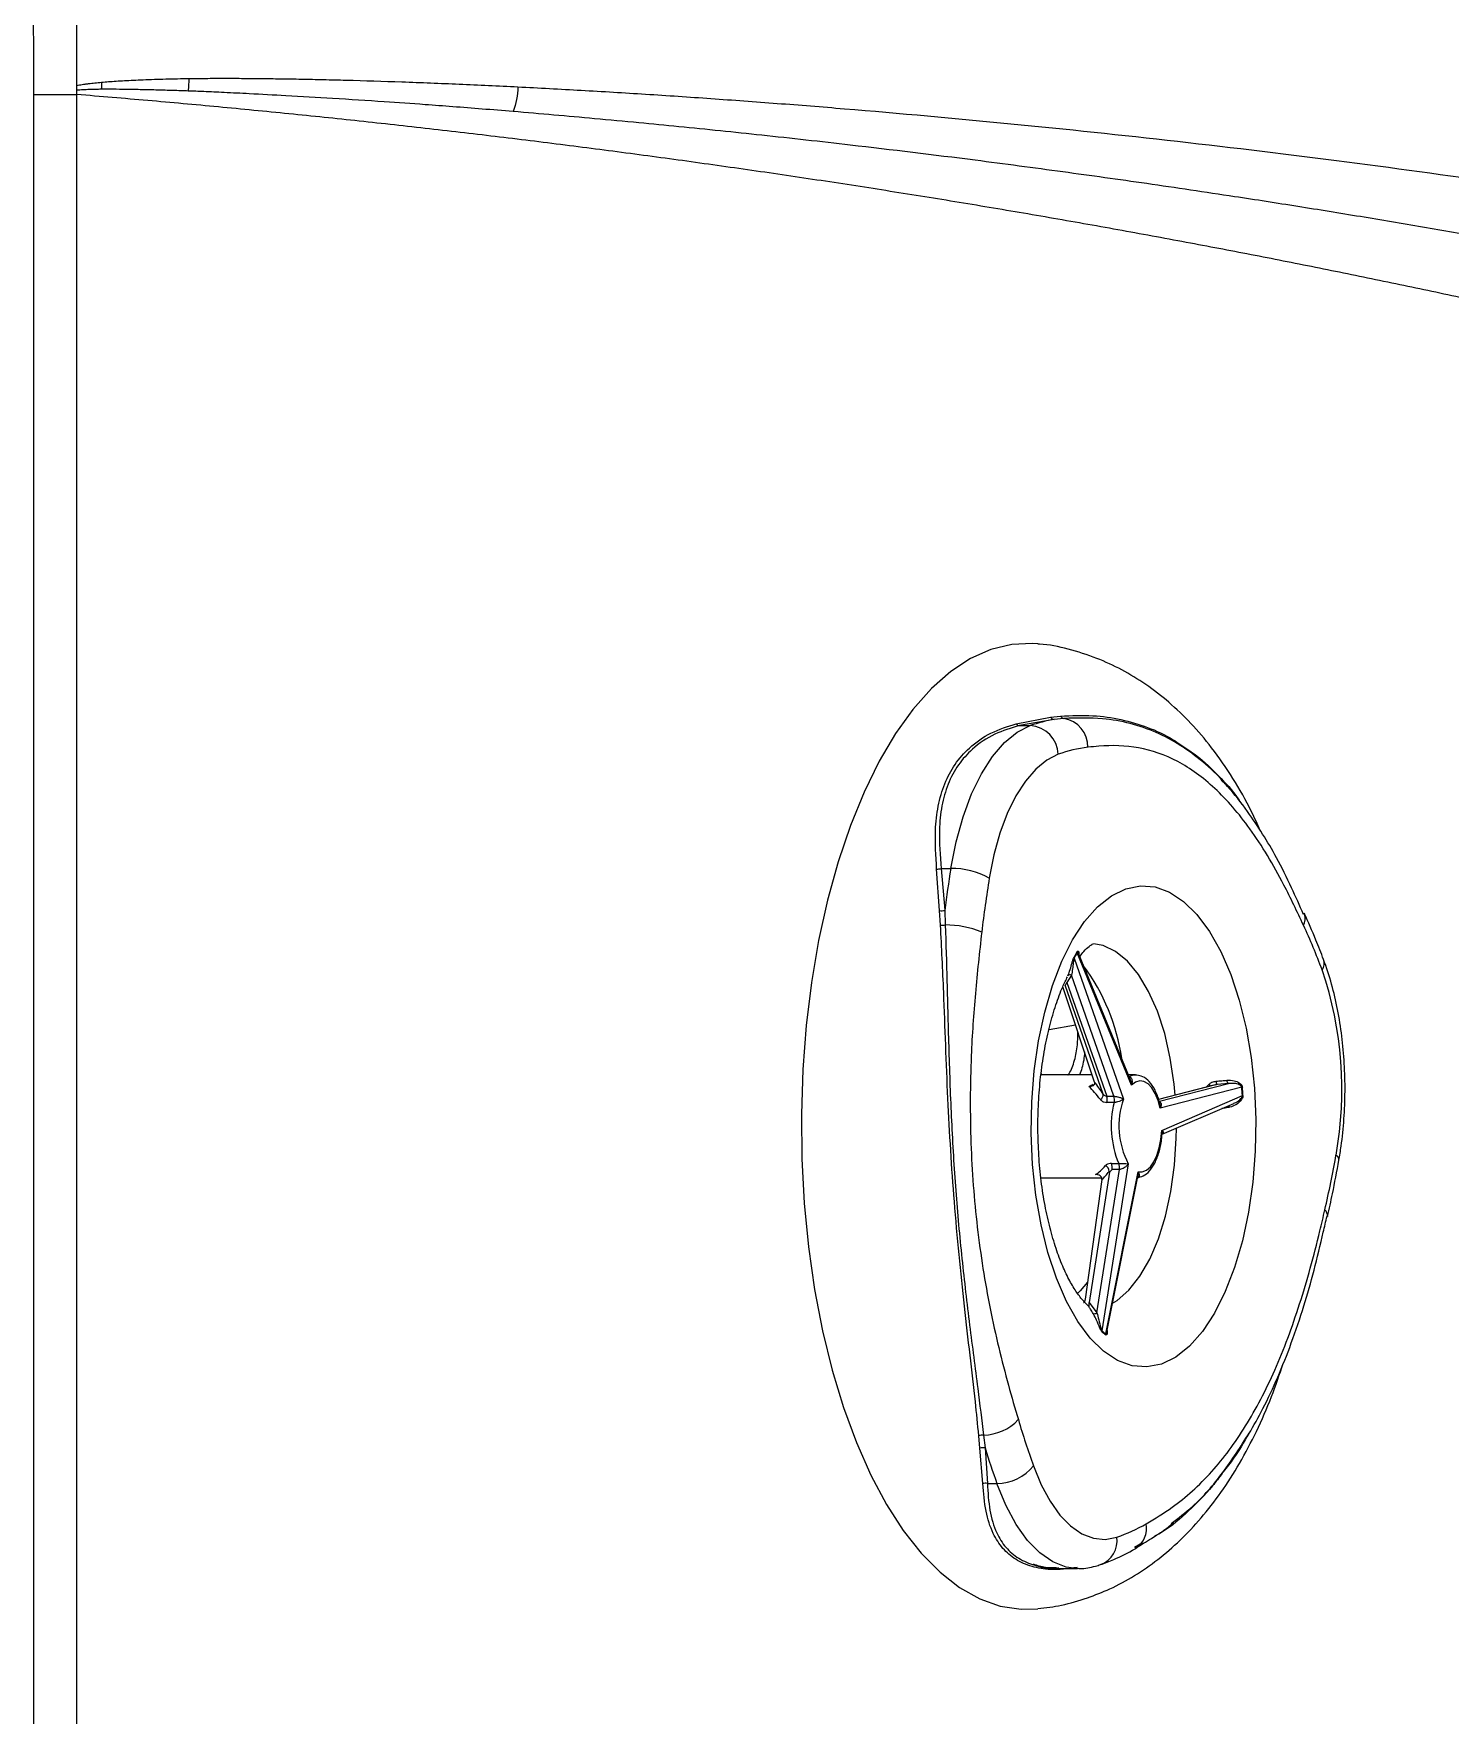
# Model space of a CAD drawing. Extents: x -54 to 18, y -18 to 89.
# Drawn here: x -47.97 to -43.09, y 34.11 to 39.9 of the extents above; entities that cross this region are included whole.
import ezdxf

# ---------------------------------------------------------------- set-up
doc = ezdxf.new("R2010")
doc.units = 0
doc.header["$MEASUREMENT"] = 0
doc.layers.add('GEOMETRY', color=2, linetype='Continuous', lineweight=25)

# ---------------------------------------------------------------- blocks, each defined once
blk = doc.blocks.new('2026 MINI-ASPIRE')
at = {"layer": 'GEOMETRY'}
for p, q in [((-29.9458, -11.0583), (-29.9458, -11.0436)), ((-30.0942, -22.1624), (-30.0942, -11.0583)), ((-29.9458, -22.1624), (-29.9458, -11.0583)), ((-26.5947, -13.2014), (-26.5602, -13.1977)), ((-26.7125, -13.2241), (-26.5947, -13.2014)), ((-26.5822, -13.2092), (-26.7017, -13.2307)), ((-26.7017, -13.2307), (-26.6642, -13.2307)), ((-26.5489, -13.2058), (-26.5822, -13.2092)), ((-26.9763, -13.8676), (-26.9866, -13.7244)), ((-26.9709, -13.7227), (-26.9589, -13.8665)), ((-26.9709, -13.7227), (-26.9378, -13.7227)), ((-26.9734, -13.9177), (-26.9763, -13.8676)), ((-26.9589, -13.8665), (-26.957, -13.9168)), ((-25.7215, -13.8763), (-25.72, -13.88)), ((-26.5137, -14.031), (-26.3438, -14.5165)), ((-26.3159, -14.4678), (-26.5031, -14.0125)), ((-26.3201, -14.448), (-26.4973, -14.017)), ((-26.4131, -14.499), (-26.5444, -14.1239)), ((-26.5224, -14.0901), (-26.5386, -14.1147)), ((-26.5386, -14.1147), (-26.4014, -14.5066)), ((-26.3766, -14.5066), (-26.5224, -14.0901)), ((-26.4428, -14.4582), (-26.5527, -14.1297)), ((-26.5999, -14.2763), (-26.509, -14.2603)), ((-26.4511, -14.4332), (-26.6282, -14.4332)), ((-26.6275, -14.4286), (-26.6243, -14.4332)), ((-26.3026, -14.4332), (-26.3262, -14.4332)), ((-26.2237, -14.5249), (-25.9825, -14.4626)), ((-26.0279, -14.4674), (-26.2228, -14.5178)), ((-26.0216, -14.4663), (-26.2227, -14.5182)), ((-26.0588, -14.4754), (-26.049, -14.4652)), ((-26.0216, -14.4663), (-26.0278, -14.4678)), ((-25.9825, -14.4626), (-26.0216, -14.4663)), ((-26.4014, -14.5066), (-26.3766, -14.5066)), ((-26.3758, -14.5279), (-26.4006, -14.5279)), ((-25.9365, -14.4754), (-26.2176, -14.5481)), ((-26.2119, -14.6242), (-25.9343, -14.5044)), ((-26.2099, -14.6375), (-25.9636, -14.5312)), ((-26.4352, -15.2519), (-26.3577, -14.7585)), ((-26.3271, -14.7389), (-26.4175, -15.3141)), ((-26.3849, -14.7378), (-26.3601, -14.7378)), ((-26.3577, -14.7585), (-26.3825, -14.7585)), ((-26.6282, -14.7875), (-26.4183, -14.7875)), ((-26.4176, -14.7936), (-26.4754, -15.2049)), ((-26.3913, -14.7676), (-26.4617, -15.216)), ((-26.4047, -15.3245), (-26.2935, -14.7664)), ((-26.4006, -15.3178), (-26.2941, -14.7833)), ((-25.6412, -14.9193), (-25.6414, -14.9204)), ((-26.4617, -15.216), (-26.4352, -15.2519)), ((-26.8375, -15.7185), (-26.8415, -15.675)), ((-26.8252, -15.6732), (-26.8201, -15.7169)), ((-26.8279, -15.84), (-26.8375, -15.7185)), ((-26.8201, -15.7169), (-26.8121, -15.8394)), ((-26.8121, -15.8394), (-26.7791, -15.8394)), ((-26.2778, -16.0442), (-26.3056, -16.0598)), ((-26.5663, -16.1319), (-26.5017, -16.1319)), ((-26.5017, -16.1319), (-26.505, -16.1319))]:
    blk.add_line(p, q, dxfattribs=at)
at = {"layer": 'GEOMETRY', "flags": 128}
for points in [[(-26.6387, -12.9494), (-26.6567, -12.9479), (-26.7283, -12.9511), (-26.7996, -12.9685), (-26.8697, -12.9998), (-26.9383, -13.0449), (-27.0045, -13.1034), (-27.068, -13.1747), (-27.1282, -13.2582), (-27.1845, -13.3533), (-27.2364, -13.4592), (-27.2836, -13.5748), (-27.3256, -13.6993), (-27.3621, -13.8315), (-27.3927, -13.9704), (-27.4172, -14.1148), (-27.4354, -14.2633), (-27.4471, -14.4149), (-27.4522, -14.5681), (-27.4507, -14.7216), (-27.4426, -14.8743), (-27.428, -15.0246), (-27.4069, -15.1714), (-27.3796, -15.3135), (-27.3464, -15.4495), (-27.3074, -15.5784), (-27.263, -15.699), (-27.2136, -15.8104), (-27.1596, -15.9115), (-27.1016, -16.0015), (-27.0398, -16.0796), (-26.975, -16.1452), (-26.9077, -16.1977), (-26.8383, -16.2366), (-26.7676, -16.2617), (-26.6961, -16.2727), (-26.6384, -16.2713)], [(-26.9378, -13.7227), (-26.9194, -13.6305), (-26.8954, -13.5443), (-26.8663, -13.4658), (-26.8325, -13.3963), (-26.7947, -13.3371), (-26.7536, -13.2892), (-26.7098, -13.2535), (-26.6642, -13.2307)], [(-26.5682, -13.3294), (-26.6077, -13.3492), (-26.6457, -13.3801), (-26.6813, -13.4216), (-26.7141, -13.4729), (-26.7434, -13.5331), (-26.7686, -13.6012), (-26.7894, -13.6758), (-26.8054, -13.7558)], [(-26.3358, -13.7923), (-26.2855, -13.7821), (-26.2349, -13.7861), (-26.1851, -13.8042), (-26.1367, -13.8361), (-26.0907, -13.8813), (-26.0479, -13.9389), (-26.0089, -14.008), (-25.9745, -14.0874), (-25.9452, -14.1758), (-25.9216, -14.2716), (-25.904, -14.3732), (-25.8927, -14.4788), (-25.888, -14.5867), (-25.8898, -14.695), (-25.8983, -14.8019), (-25.9132, -14.9055), (-25.9342, -15.004), (-25.9611, -15.0958), (-25.9934, -15.1792), (-26.0304, -15.253), (-26.0717, -15.3158), (-26.1164, -15.3664), (-26.1638, -15.4042), (-26.2131, -15.4283), (-26.2634, -15.4385), (-26.314, -15.4345), (-26.3638, -15.4164), (-26.4122, -15.3845), (-26.4581, -15.3394), (-26.501, -15.2817), (-26.5399, -15.2126), (-26.5744, -15.1332), (-26.6036, -15.0449), (-26.6273, -14.9491), (-26.6449, -14.8475), (-26.6562, -14.7418), (-26.6609, -14.6339), (-26.6591, -14.5256), (-26.6506, -14.4188), (-26.6357, -14.3152), (-26.6147, -14.2167), (-26.5878, -14.1249), (-26.5555, -14.0414), (-26.5185, -13.9676), (-26.4772, -13.9049), (-26.4325, -13.8542), (-26.3851, -13.8165), (-26.3358, -13.7923)], [(-26.1654, -14.5029), (-26.1691, -14.4645), (-26.1824, -14.375), (-26.2018, -14.2907), (-26.2269, -14.2136), (-26.257, -14.1454), (-26.2916, -14.0875), (-26.3297, -14.0414), (-26.3707, -14.0079), (-26.4135, -13.9879), (-26.447, -13.982)], [(-26.3238, -14.439), (-26.3124, -14.4344), (-26.3026, -14.4332)], [(-26.2176, -14.5481), (-26.2247, -14.5207), (-26.2342, -14.4968), (-26.2457, -14.4775), (-26.2588, -14.4635), (-26.273, -14.4553), (-26.2876, -14.4533), (-26.302, -14.4575), (-26.3159, -14.4678)], [(-26.3026, -14.4332), (-26.2991, -14.4333), (-26.2989, -14.4333)], [(-26.3809, -15.2188), (-26.3652, -15.2091), (-26.3246, -15.1739), (-26.2868, -15.1262), (-26.2528, -15.0669), (-26.2233, -14.9974), (-26.199, -14.9193), (-26.1803, -14.8342), (-26.1678, -14.7442), (-26.1617, -14.6512), (-26.1611, -14.6164)], [(-26.2935, -14.7664), (-26.2788, -14.7669), (-26.2645, -14.7612), (-26.2509, -14.7495), (-26.2387, -14.7322), (-26.2283, -14.7101), (-26.2202, -14.684), (-26.2146, -14.655), (-26.2119, -14.6242)], [(-26.4672, -15.1464), (-26.4928, -15.1769), (-26.503, -15.1872)], [(-26.6536, -15.7784), (-26.6268, -15.8436), (-26.5961, -15.9005), (-26.5622, -15.9482), (-26.5256, -15.9857), (-26.487, -16.0124), (-26.447, -16.0279), (-26.4065, -16.0318), (-26.3661, -16.024)], [(-26.505, -16.1319), (-26.5407, -16.1273), (-26.5867, -16.1094), (-26.6313, -16.0786), (-26.6735, -16.0353), (-26.7127, -15.9803), (-26.7481, -15.9146), (-26.7791, -15.8394)], [(-26.3017, -16.0635), (-26.3036, -16.0646), (-26.3037, -16.0647)]]:
    blk.add_lwpolyline(points, dxfattribs=at)
at = {"layer": 'GEOMETRY'}
for centre, radius, start, end in [((-26.5462, -13.1902), 0.0158, 208.29415, 260.40367), ((-26.6999, -13.2155), 0.0153, 214.35169, 263.18548), ((-26.4938, -13.7132), 0.5117, 99.94982, 109.45428), ((-26.6711, -13.3334), 0.1029, 2.24801, 86.17364), ((-26.5811, -13.1935), 0.0157, 210.04469, 265.92597), ((-26.5647, -13.3036), 0.099, 358.99219, 80.83387), ((-26.4074, -13.7833), 0.4815, 96.94886, 109.50484), ((-26.9838, -13.6777), 0.0468, 266.54123, 285.95618), ((-22.6711, -14.4201), 4.3234, 170.71683, 172.6435), ((-26.9318, -13.9805), 0.2579, 60.62661, 91.33198), ((-22.6957, -14.4271), 4.1641, 170.72277, 173.29833), ((-26.9711, -13.8098), 0.0581, 264.8145, 282.11632), ((-25.7672, -13.8945), 0.0494, 331.37635, 17.09628), ((-26.9688, -13.8522), 0.0657, 265.98758, 280.31672), ((-26.9563, -14.2494), 0.3326, 67.93354, 90.11479), ((-27.8491, -14.8945), 2.3388, 20.60761, 24.67469), ((-25.9634, -14.3321), 0.629, 149.18664, 151.13836), ((-26.5075, -14.0285), 0.00669, 180.03792, 202.26831), ((-25.9653, -14.3333), 0.6262, 149.18664, 151.13836), ((-26.4965, -14.0101), 0.00703, 178.96735, 200.69593), ((-27.0608, -14.4826), 0.7193, 8.44799, 36.26657), ((-25.6927, -14.0486), 0.0399, 325.18339, 18.31541), ((-26.5279, -14.0976), 0.00926, 53.41603, 141.05571), ((-26.8618, -14.4824), 1.2702, 349.69971, 18.88071), ((-26.2175, -14.631), 0.2364, 42.46541, 44.52683), ((-26.007, -14.4562), 0.0177, 174.90991, 214.69666), ((-25.9756, -14.4529), 0.012, 172.60518, 234.49451), ((-26.4328, -14.5008), 0.0197, 299.8228, 5.29372), ((-26.4391, -14.5186), 0.0395, 346.49378, 17.77915), ((-26.0509, -14.609), 0.3349, 165.97614, 202.60428), ((-26.4143, -14.5186), 0.0395, 346.49378, 17.77915), ((-26.0773, -14.6083), 0.2819, 160.98333, 207.59709), ((-25.9312, -14.4899), 0.0154, 102.31604, 110.16696), ((-27.509, -14.608), 1.5782, 3.76327, 4.81715), ((-27.5139, -14.6079), 1.5851, 3.76327, 4.81715), ((-25.9291, -14.5226), 0.019, 99.67673, 105.9819), ((-25.9641, -14.5424), 0.0165, 165.66865, 188.5474), ((-26.4148, -14.7652), 0.0216, 359.80586, 65.74094), ((-26.4192, -14.7522), 0.0372, 350.18649, 22.78815), ((-26.3944, -14.7522), 0.0372, 350.18649, 22.78815), ((-29.1903, -14.0806), 3.633, 347.00021, 350.03219), ((-25.6215, -14.7265), 0.0194, 359.04936, 61.12096), ((-25.6673, -14.9178), 0.0262, 356.86004, 49.66713), ((-26.4433, -15.2432), 0.0119, 247.32051, 312.84926), ((-26.4083, -15.3158), 0.00932, 169.03386, 188.04253), ((-26.2268, -15.0967), 0.2916, 229.12578, 232.38435), ((-26.2275, -15.0945), 0.2903, 229.12578, 232.38435), ((-26.3952, -15.3261), 0.00959, 170.21343, 188.9564), ((-26.8295, -15.5026), 0.1706, 271.42876, 316.62706), ((-23.8795, -14.784), 2.9469, 196.47619, 199.71954), ((-26.8296, -15.7083), 0.0353, 82.91892, 109.73536), ((-26.8259, -15.7497), 0.0334, 79.97508, 110.33817), ((-23.9254, -14.8156), 3.0318, 197.29466, 199.73567), ((-26.7777, -15.6828), 0.1566, 269.48866, 322.37678), ((-26.8188, -15.8686), 0.03, 77.03838, 107.51842), ((-26.454, -16.0358), 0.0887, 290.79037, 7.63972), ((-26.5472, -15.4928), 0.5612, 288.82946, 300.16568), ((-26.3497, -15.9924), 0.0858, 304.06293, 9.66358)]:
    blk.add_arc(centre, radius, start, end, dxfattribs=at)
for centre, major_axis, ratio, start_param, end_param in [((-26.4169, -14.6103), (0.2331, 0.1241), 0.542273, 1.419111, 1.47753), ((-26.3991, -14.6018), (-0.109, 0.1961), 0.186001, 5.15826, 5.425489), ((-26.4169, -14.6103), (-0.1119, 0.1752), 0.23291, 5.113651, 5.452613), ((-26.4169, -14.6103), (0.0681, 0.1749), 0.415337, 3.666184, 4.005146), ((-26.3981, -14.6148), (0.0633, 0.196), 0.340477, 3.687101, 3.954331)]:
    blk.add_ellipse(centre, major_axis=major_axis, ratio=ratio, start_param=start_param, end_param=end_param, dxfattribs=at)
for points, knots in [([(-30.0942, -11.0583), (-30.0942, -11.0211), (-30.0942, -10.9466), (-30.0945, -10.8544), (-30.0946, -10.78), (-30.0945, -10.7055), (-30.0943, -10.6488), (-30.0942, -10.6116)], [0, 0, 0, 0, 0.25, 0.500002, 0.61924, 0.750001, 1, 1, 1, 1]), ([(-29.9458, -11.0267), (-29.9458, -10.9576), (-29.9457, -10.8885), (-29.9453, -10.7849), (-29.9452, -10.7504), (-29.9449, -10.6813), (-29.9447, -10.6468), (-29.9446, -10.6122)], [0, 0, 0, 0, 0.5, 0.5, 0.75, 0.75, 1, 1, 1, 1]), ([(-29.8613, -11.0403), (-29.8679, -11.0404), (-29.8815, -11.0406), (-29.9026, -11.0412), (-29.924, -11.0422), (-29.9385, -11.0432), (-29.9454, -11.0436)], [0, 0, 0, 0, 0.2356977, 0.4841766, 0.7524074, 1, 1, 1, 1]), ([(-29.9449, -11.0269), (-29.9423, -11.0264), (-29.9366, -11.0253), (-29.9275, -11.0239), (-29.917, -11.0223), (-29.9023, -11.0204), (-29.8835, -11.0182), (-29.8685, -11.0167), (-29.8607, -11.0159)], [0, 0, 0, 0, 0.093547, 0.202627, 0.32725, 0.467426, 0.724121, 1, 1, 1, 1]), ([(-29.5624, -11.0462), (-29.5799, -11.0456), (-29.615, -11.0444), (-29.6679, -11.0429), (-29.7215, -11.0416), (-29.7731, -11.0407), (-29.8199, -11.0402), (-29.8484, -11.0403), (-29.8613, -11.0403)], [0, 0, 0, 0, 0.175559, 0.352241, 0.530052, 0.713956, 0.870606, 1, 1, 1, 1]), ([(-29.8607, -11.0159), (-29.8528, -11.0153), (-29.8361, -11.0138), (-29.8099, -11.012), (-29.7813, -11.0103), (-29.7504, -11.0087), (-29.7029, -11.0067), (-29.6389, -11.0045), (-29.5859, -11.0036), (-29.559, -11.0031)], [0, 0, 0, 0, 0.079076, 0.166018, 0.260834, 0.363529, 0.474111, 0.732629, 1, 1, 1, 1]), ([(-28.444, -11.1169), (-28.4797, -11.114), (-28.5491, -11.1083), (-28.6501, -11.1004), (-28.7624, -11.0921), (-28.9002, -11.0825), (-29.06, -11.0722), (-29.2148, -11.0631), (-29.3394, -11.0564), (-29.4336, -11.0517), (-29.5036, -11.0485), (-29.5447, -11.0469), (-29.5624, -11.0462)], [0, 0, 0, 0, 0.0955704, 0.1858124, 0.2707286, 0.3963267, 0.5550617, 0.6992628, 0.8118611, 0.8896183, 0.9523311, 1, 1, 1, 1]), ([(-29.559, -11.0031), (-29.5401, -11.0029), (-29.5012, -11.0025), (-29.4413, -11.0023), (-29.3785, -11.0025), (-29.3125, -11.003), (-29.2436, -11.0039), (-29.1716, -11.0051), (-29.0965, -11.0067), (-28.9813, -11.0096), (-28.8255, -11.0145), (-28.6283, -11.0222), (-28.4952, -11.0286), (-28.4279, -11.0318)], [0, 0, 0, 0, 0.0504175, 0.1034922, 0.1592284, 0.2176304, 0.2787029, 0.3424503, 0.4088776, 0.4779894, 0.6481705, 0.822167, 1, 1, 1, 1]), ([(-28.4279, -11.0318), (-28.3917, -11.0337), (-28.319, -11.0374), (-28.2094, -11.0435), (-28.0991, -11.05), (-27.988, -11.0569), (-27.876, -11.0642), (-27.7633, -11.0719), (-27.6497, -11.0801), (-27.5353, -11.0886), (-27.4201, -11.0976), (-27.1527, -11.1193), (-26.7331, -11.1571), (-26.1567, -11.2178), (-25.5808, -11.2875), (-25.1377, -11.3486), (-24.8327, -11.3944), (-24.6624, -11.4209), (-24.493, -11.4482), (-24.3245, -11.4764), (-24.1567, -11.5055), (-23.9898, -11.5354), (-23.8785, -11.5561), (-23.8231, -11.5665)], [0, 0, 0, 0, 0.0242612, 0.0486743, 0.0732398, 0.097958, 0.1228294, 0.1478544, 0.1730332, 0.1983663, 0.223854, 0.2494967, 0.3755374, 0.500855, 0.6272355, 0.7499266, 0.7864591, 0.822723, 0.8587179, 0.8944435, 0.9298992, 0.9650848, 1, 1, 1, 1]), ([(-22.2976, -12.5094), (-22.3332, -12.4985), (-22.4045, -12.4767), (-22.5116, -12.4444), (-22.6187, -12.4124), (-22.726, -12.3808), (-22.8334, -12.3496), (-22.941, -12.3186), (-23.0486, -12.2881), (-23.1564, -12.2578), (-23.2643, -12.2279), (-23.3723, -12.1983), (-23.4805, -12.1691), (-23.5887, -12.1402), (-23.6971, -12.1117), (-23.8056, -12.0835), (-23.9143, -12.0556), (-24.023, -12.0281), (-24.1319, -12.0009), (-24.2409, -11.9741), (-24.3501, -11.9476), (-24.4593, -11.9214), (-24.5687, -11.8956), (-24.6782, -11.8702), (-24.7878, -11.845), (-24.8976, -11.8202), (-25.0074, -11.7958), (-25.1174, -11.7717), (-25.2275, -11.7479), (-25.3378, -11.7245), (-25.4481, -11.7014), (-25.5586, -11.6786), (-25.6692, -11.6562), (-25.7799, -11.6341), (-25.8908, -11.6124), (-26.0017, -11.591), (-26.1542, -11.5622), (-26.3482, -11.5264), (-26.584, -11.4845), (-26.8204, -11.4442), (-27.0573, -11.4054), (-27.2949, -11.3681), (-27.533, -11.3323), (-27.7717, -11.2981), (-28.011, -11.2653), (-28.2508, -11.2341), (-28.4912, -11.2044), (-28.7322, -11.1762), (-28.9738, -11.1495), (-29.216, -11.1244), (-29.4588, -11.1008), (-29.7021, -11.0786), (-29.8645, -11.0651), (-29.9458, -11.0583)], [0, 0, 0, 0, 0.014059, 0.028132, 0.042217, 0.056315, 0.070426, 0.08455, 0.098688, 0.112838, 0.127002, 0.141179, 0.155369, 0.169573, 0.183789, 0.198019, 0.212263, 0.22652, 0.24079, 0.255074, 0.269372, 0.283683, 0.298007, 0.312346, 0.326698, 0.341063, 0.355443, 0.369836, 0.384243, 0.398664, 0.413098, 0.427547, 0.44201, 0.456486, 0.470977, 0.485481, 0.5, 0.530734, 0.561536, 0.592405, 0.623342, 0.654347, 0.685421, 0.716564, 0.747776, 0.779058, 0.810409, 0.841831, 0.873323, 0.904885, 0.936519, 0.968224, 1, 1, 1, 1]), ([(-23.9654, -11.7752), (-23.9991, -11.768), (-24.0667, -11.7535), (-24.1683, -11.7321), (-24.2703, -11.711), (-24.3728, -11.6902), (-24.4757, -11.6696), (-24.579, -11.6493), (-24.6828, -11.6292), (-24.787, -11.6095), (-24.8917, -11.5899), (-24.9967, -11.5707), (-25.1022, -11.5517), (-25.2081, -11.533), (-25.3145, -11.5146), (-25.4212, -11.4965), (-25.5284, -11.4786), (-25.636, -11.461), (-25.7439, -11.4437), (-25.8524, -11.4266), (-26.0258, -11.3999), (-26.2591, -11.3653), (-26.5568, -11.3236), (-26.8968, -11.2785), (-27.2424, -11.2365), (-27.5822, -11.1988), (-27.8246, -11.1738), (-28.0164, -11.1551), (-28.1599, -11.1417), (-28.3041, -11.1288), (-28.3974, -11.1209), (-28.444, -11.1169)], [0, 0, 0, 0, 0.022222, 0.044561, 0.067018, 0.089592, 0.112282, 0.135087, 0.158007, 0.181041, 0.204189, 0.227451, 0.250825, 0.274311, 0.29791, 0.321621, 0.345443, 0.369376, 0.393421, 0.417576, 0.441843, 0.509445, 0.573923, 0.641688, 0.738263, 0.806898, 0.871096, 0.902236, 0.936721, 0.968363, 1, 1, 1, 1]), ([(-25.8728, -13.592), (-25.8825, -13.5701), (-25.9104, -13.5071), (-25.9657, -13.4113), (-26.0354, -13.3098), (-26.1096, -13.2228), (-26.1853, -13.1501), (-26.2648, -13.0885), (-26.3479, -13.0378), (-26.4371, -12.9961), (-26.5322, -12.9668), (-26.6011, -12.9513), (-26.6366, -12.9498), (-26.6385, -12.9497)], [0, 0, 0, 0, 0.065309, 0.188069, 0.311463, 0.417926, 0.519534, 0.616642, 0.710059, 0.800676, 0.899181, 0.994642, 1, 1, 1, 1]), ([(-26.5602, -13.1977), (-26.5227, -13.1963), (-26.4498, -13.1936), (-26.3512, -13.2076), (-26.2595, -13.2354), (-26.1913, -13.2654), (-26.1553, -13.2909), (-26.1466, -13.297)], [0, 0, 0, 0, 0.240003, 0.466343, 0.692705, 0.925919, 1, 1, 1, 1]), ([(-26.9866, -13.7244), (-26.9894, -13.6791), (-26.9942, -13.6033), (-26.9828, -13.5063), (-26.9611, -13.4297), (-26.925, -13.3621), (-26.872, -13.3019), (-26.8005, -13.2517), (-26.7422, -13.2334), (-26.7125, -13.2241)], [0, 0, 0, 0, 0.18374, 0.307284, 0.433662, 0.557175, 0.6842, 0.839564, 1, 1, 1, 1]), ([(-26.7017, -13.2307), (-26.7305, -13.2392), (-26.7891, -13.2565), (-26.8604, -13.3048), (-26.914, -13.3645), (-26.9494, -13.4305), (-26.9705, -13.5067), (-26.9806, -13.6025), (-26.9745, -13.6779), (-26.9709, -13.7227)], [0, 0, 0, 0, 0.155617, 0.316092, 0.439294, 0.566132, 0.68942, 0.815883, 1, 1, 1, 1]), ([(-25.9905, -13.435), (-25.9923, -13.4327), (-26.0168, -13.4018), (-26.0693, -13.355), (-26.1473, -13.2962), (-26.2309, -13.2521), (-26.3199, -13.2216), (-26.424, -13.2024), (-26.5038, -13.2046), (-26.5489, -13.2058)], [0, 0, 0, 0, 0.01253, 0.170771, 0.324573, 0.478374, 0.636574, 0.794771, 1, 1, 1, 1]), ([(-25.7239, -13.9181), (-25.746, -13.8712), (-25.7856, -13.787), (-25.8474, -13.6766), (-25.9248, -13.5582), (-26.0269, -13.4403), (-26.1565, -13.3461), (-26.2913, -13.3009), (-26.3951, -13.2974), (-26.4531, -13.3039), (-26.4657, -13.3053)], [0, 0, 0, 0, 0.113314, 0.203025, 0.292712, 0.459327, 0.623089, 0.788453, 0.954097, 1, 1, 1, 1]), ([(-26.1466, -13.297), (-26.1276, -13.3093), (-26.0817, -13.3388), (-26.0161, -13.4019), (-25.9646, -13.4581), (-25.9406, -13.4954), (-25.9365, -13.5018)], [0, 0, 0, 0, 0.2435966, 0.5864505, 0.9292993, 1, 1, 1, 1]), ([(-25.7236, -13.8812), (-25.7372, -13.8506), (-25.7666, -13.7843), (-25.8134, -13.6886), (-25.8646, -13.6023), (-25.9205, -13.5198), (-25.9677, -13.4574), (-25.9995, -13.4256), (-26.0068, -13.4184)], [0, 0, 0, 0, 0.170785, 0.370172, 0.542171, 0.717942, 0.936004, 1, 1, 1, 1]), ([(-25.6548, -14.036), (-25.6635, -14.0135), (-25.6847, -13.9585), (-25.7078, -13.9068), (-25.7215, -13.8763)], [0, 0, 0, 0, 0.410432, 1, 1, 1, 1]), ([(-26.8415, -15.675), (-26.8452, -15.6365), (-26.8538, -15.5469), (-26.8715, -15.3982), (-26.8913, -15.2288), (-26.9099, -15.0522), (-26.926, -14.8724), (-26.9386, -14.6928), (-26.9483, -14.5127), (-26.9557, -14.3309), (-26.9624, -14.1302), (-26.9694, -13.9944), (-26.9734, -13.9177)], [0, 0, 0, 0, 0.0745778, 0.1732463, 0.2719293, 0.37367, 0.4754144, 0.5727367, 0.6700573, 0.7701505, 0.8702331, 1, 1, 1, 1]), ([(-26.957, -13.9168), (-26.9549, -13.9814), (-26.9503, -14.1237), (-26.9453, -14.3501), (-26.9364, -14.5912), (-26.9224, -14.8313), (-26.9003, -15.067), (-26.8736, -15.2955), (-26.8467, -15.4987), (-26.8317, -15.6202), (-26.8252, -15.6732)], [0, 0, 0, 0, 0.1092888, 0.240653, 0.3724409, 0.5038238, 0.6351703, 0.7669217, 0.8982486, 1, 1, 1, 1]), ([(-26.8314, -13.9411), (-26.8392, -14.0113), (-26.8549, -14.1516), (-26.8713, -14.3943), (-26.8724, -14.6657), (-26.8504, -14.9601), (-26.8053, -15.2402), (-26.753, -15.4576), (-26.717, -15.5805), (-26.7054, -15.6198)], [0, 0, 0, 0, 0.123109, 0.246087, 0.417508, 0.584005, 0.75227, 0.920794, 1, 1, 1, 1]), ([(-26.5036, -14.0099), (-26.5032, -14.0093), (-26.502, -14.0076), (-26.5003, -14.0069), (-26.4971, -14.0081), (-26.4968, -14.013), (-26.4967, -14.0171)], [0, 0, 0, 0, 0.071606, 0.213799, 0.352622, 1, 1, 1, 1]), ([(-26.4928, -14.0241), (-26.4885, -14.0185), (-26.4766, -14.0028), (-26.4611, -13.9894), (-26.4504, -13.9823), (-26.4473, -13.9813), (-26.4476, -13.9814), (-26.4477, -13.9814)], [0, 0, 0, 0, 0.1600539, 0.4440229, 0.7295442, 0.9531346, 1, 1, 1, 1]), ([(-26.5351, -14.0917), (-26.5323, -14.0848), (-26.5268, -14.0717), (-26.5216, -14.0517), (-26.518, -14.0383), (-26.5158, -14.0319), (-26.5147, -14.0295), (-26.5142, -14.0285)], [0, 0, 0, 0, 0.384719, 0.727037, 0.871199, 0.944712, 1, 1, 1, 1]), ([(-26.5137, -14.031), (-26.5139, -14.0315), (-26.5142, -14.0322), (-26.5149, -14.0344), (-26.5158, -14.0393), (-26.5172, -14.0515), (-26.5189, -14.0699), (-26.5212, -14.0831), (-26.5224, -14.0901)], [0, 0, 0, 0, 0.026157, 0.041918, 0.104999, 0.244271, 0.598362, 1, 1, 1, 1]), ([(-26.4982, -14.0167), (-26.4984, -14.0155), (-26.4989, -14.0132), (-26.5003, -14.0118), (-26.5014, -14.0114), (-26.5022, -14.0115), (-26.5028, -14.012), (-26.5031, -14.0125), (-26.5031, -14.0125)], [0, 0, 0, 0, 0.356091, 0.632662, 0.783873, 0.887537, 0.978146, 1, 1, 1, 1]), ([(-26.4975, -14.0165), (-26.4975, -14.0164), (-26.4976, -14.0163), (-26.4976, -14.0164), (-26.4975, -14.0166)], [0, 0, 0, 0, 0.08259, 1, 1, 1, 1]), ([(-25.6021, -14.7268), (-25.5994, -14.7108), (-25.5918, -14.6644), (-25.5837, -14.585), (-25.58, -14.4893), (-25.5825, -14.3935), (-25.591, -14.299), (-25.6058, -14.2075), (-25.6263, -14.1184), (-25.6452, -14.0639), (-25.6548, -14.036)], [0, 0, 0, 0, 0.0697671, 0.2016595, 0.3332604, 0.4647566, 0.5963768, 0.728342, 0.8609504, 1, 1, 1, 1]), ([(-26.468, -15.2245), (-26.4733, -15.2195), (-26.4846, -15.2087), (-26.5072, -15.1787), (-26.5317, -15.1373), (-26.5562, -15.085), (-26.5791, -15.0227), (-26.5994, -14.9514), (-26.6162, -14.8727), (-26.6287, -14.788), (-26.6363, -14.6993), (-26.6389, -14.6084), (-26.6361, -14.5174), (-26.6282, -14.4282), (-26.6153, -14.3429), (-26.598, -14.2632), (-26.5769, -14.1915), (-26.5558, -14.1345), (-26.5416, -14.1061), (-26.536, -14.0949)], [0, 0, 0, 0, 0.048362, 0.104244, 0.160675, 0.218347, 0.277403, 0.337723, 0.399087, 0.461251, 0.523979, 0.587049, 0.650259, 0.713378, 0.776178, 0.83845, 0.899971, 0.960505, 1, 1, 1, 1]), ([(-26.5386, -14.1147), (-26.5398, -14.1173), (-26.5422, -14.1219), (-26.5437, -14.1233), (-26.5444, -14.1239)], [0, 0, 0, 0, 0.553551, 1, 1, 1, 1]), ([(-26.5348, -14.4332), (-26.5344, -14.4327), (-26.5254, -14.4237), (-26.5132, -14.3906), (-26.5014, -14.3398), (-26.5007, -14.303), (-26.5004, -14.2861)], [0, 0, 0, 0, 0.017438, 0.368722, 0.709299, 1, 1, 1, 1]), ([(-26.4777, -14.3538), (-26.4784, -14.3636), (-26.4807, -14.3934), (-26.4891, -14.4172), (-26.4948, -14.4332)], [0, 0, 0, 0, 0.326559, 1, 1, 1, 1]), ([(-26.4622, -14.4729), (-26.4621, -14.4729), (-26.4596, -14.4729), (-26.4541, -14.4724), (-26.4475, -14.47), (-26.4435, -14.4662), (-26.4419, -14.4623), (-26.4425, -14.4596), (-26.4428, -14.4582)], [0, 0, 0, 0, 0.0046487, 0.2312704, 0.517491, 0.7169512, 0.8581679, 1, 1, 1, 1]), ([(-26.3232, -14.4405), (-26.3225, -14.4405), (-26.3216, -14.4406), (-26.3194, -14.4417), (-26.3177, -14.4431), (-26.3154, -14.4465), (-26.3142, -14.4505), (-26.3137, -14.458), (-26.3147, -14.4637), (-26.3158, -14.4677), (-26.3159, -14.4678)], [0, 0, 0, 0, 0.059386, 0.079591, 0.233805, 0.279582, 0.499537, 0.637669, 0.993505, 1, 1, 1, 1]), ([(-26.3159, -14.4678), (-26.3159, -14.4677), (-26.3162, -14.4629), (-26.3174, -14.4563), (-26.3191, -14.4497), (-26.3201, -14.448), (-26.3201, -14.448)], [0, 0, 0, 0, 0.012568, 0.7125, 0.988674, 1, 1, 1, 1]), ([(-26.2188, -14.5313), (-26.2194, -14.5287), (-26.2233, -14.5118), (-26.2344, -14.4842), (-26.2533, -14.4559), (-26.2749, -14.438), (-26.2906, -14.4353), (-26.2975, -14.4342)], [0, 0, 0, 0, 0.048632, 0.313636, 0.584391, 0.818959, 1, 1, 1, 1]), ([(-26.049, -14.4652), (-26.0462, -14.4629), (-26.0429, -14.4601), (-26.0347, -14.4563), (-26.0294, -14.4554), (-26.0246, -14.4547)], [0, 0, 0, 0, 0.395088, 0.467641, 1, 1, 1, 1]), ([(-26.0246, -14.4547), (-26.0182, -14.4541), (-26.0055, -14.4531), (-25.9934, -14.4519), (-25.9874, -14.4513)], [0, 0, 0, 0, 0.504479, 1, 1, 1, 1]), ([(-25.9874, -14.4513), (-25.9791, -14.4514), (-25.9632, -14.4516), (-25.947, -14.4582), (-25.9384, -14.4654), (-25.9352, -14.4705), (-25.9347, -14.4735), (-25.9344, -14.4748)], [0, 0, 0, 0, 0.3847193, 0.7270367, 0.8711987, 0.9447118, 1, 1, 1, 1]), ([(-25.9365, -14.4754), (-25.9366, -14.4749), (-25.9367, -14.474), (-25.9376, -14.4721), (-25.9402, -14.4692), (-25.948, -14.465), (-25.9619, -14.4616), (-25.9754, -14.4623), (-25.9825, -14.4626)], [0, 0, 0, 0, 0.026157, 0.041918, 0.104999, 0.244271, 0.598362, 1, 1, 1, 1]), ([(-26.423, -14.5179), (-26.4219, -14.5191), (-26.4188, -14.5226), (-26.4114, -14.5269), (-26.4042, -14.5275), (-26.4006, -14.5279)], [0, 0, 0, 0, 0.2030087, 0.597057, 1, 1, 1, 1]), ([(-26.4014, -14.5066), (-26.403, -14.5064), (-26.4049, -14.5062), (-26.4083, -14.5045), (-26.4109, -14.5024), (-26.4126, -14.4999), (-26.4131, -14.499)], [0, 0, 0, 0, 0.3323623, 0.3826295, 0.7818798, 1, 1, 1, 1]), ([(-26.3766, -14.5066), (-26.375, -14.5066), (-26.3732, -14.5067), (-26.369, -14.5071), (-26.3661, -14.5076), (-26.3608, -14.5088), (-26.3564, -14.5101), (-26.3496, -14.5127), (-26.346, -14.5149), (-26.3438, -14.5165), (-26.3438, -14.5165)], [0, 0, 0, 0, 0.118525, 0.137194, 0.290753, 0.324162, 0.532603, 0.663165, 0.994059, 1, 1, 1, 1]), ([(-26.3438, -14.5165), (-26.3438, -14.5165), (-26.3459, -14.5181), (-26.3495, -14.5204), (-26.356, -14.5235), (-26.3605, -14.5251), (-26.3656, -14.5266), (-26.3685, -14.5272), (-26.3724, -14.5277), (-26.3742, -14.5278), (-26.3758, -14.5279)], [0, 0, 0, 0, 0.006071, 0.338673, 0.467785, 0.673379, 0.716166, 0.860311, 0.879197, 1, 1, 1, 1]), ([(-26.2237, -14.5249), (-26.2223, -14.5251), (-26.2206, -14.5252), (-26.2178, -14.5264), (-26.2163, -14.5278), (-26.2145, -14.5308), (-26.2137, -14.5341), (-26.2142, -14.5403), (-26.2159, -14.5448), (-26.2176, -14.548), (-26.2176, -14.5481)], [0, 0, 0, 0, 0.118525, 0.137194, 0.290753, 0.324162, 0.532603, 0.663165, 0.994059, 1, 1, 1, 1]), ([(-25.9323, -14.5039), (-25.9323, -14.505), (-25.9323, -14.5082), (-25.9341, -14.5132), (-25.941, -14.5246), (-25.9553, -14.536), (-25.9712, -14.543), (-25.9795, -14.5447), (-25.9804, -14.5449)], [0, 0, 0, 0, 0.043653, 0.130336, 0.214966, 0.62446, 0.95607, 1, 1, 1, 1]), ([(-25.9638, -14.5306), (-25.9615, -14.5298), (-25.952, -14.5264), (-25.9431, -14.5195), (-25.9367, -14.5115), (-25.9352, -14.5087), (-25.9345, -14.5067), (-25.9343, -14.5053), (-25.9343, -14.5045), (-25.9343, -14.5044)], [0, 0, 0, 0, 0.176177, 0.746959, 0.8556451, 0.9150672, 0.9558046, 0.9914119, 1, 1, 1, 1]), ([(-26.2176, -14.5481), (-26.2176, -14.548), (-26.2172, -14.5433), (-26.2171, -14.5375), (-26.2184, -14.5322), (-26.2187, -14.5313)], [0, 0, 0, 0, 0.014798, 0.825578, 1, 1, 1, 1]), ([(-25.9804, -14.5449), (-25.9865, -14.5459), (-25.9946, -14.5474), (-26.0031, -14.5487), (-26.0053, -14.549)], [0, 0, 0, 0, 0.7415329, 1, 1, 1, 1]), ([(-26.2983, -14.7869), (-26.2904, -14.7854), (-26.274, -14.7822), (-26.253, -14.764), (-26.2346, -14.737), (-26.2204, -14.7001), (-26.2127, -14.6653), (-26.2112, -14.6436), (-26.2107, -14.6376)], [0, 0, 0, 0, 0.158642, 0.330623, 0.518826, 0.720314, 0.921369, 1, 1, 1, 1]), ([(-26.2104, -14.6376), (-26.2104, -14.6373), (-26.2099, -14.6331), (-26.2108, -14.6285), (-26.2119, -14.6243), (-26.2119, -14.6242)], [0, 0, 0, 0, 0.0696466, 0.9833236, 1, 1, 1, 1]), ([(-26.2119, -14.6242), (-26.2119, -14.6243), (-26.2098, -14.6261), (-26.2076, -14.6288), (-26.2063, -14.6326), (-26.2067, -14.6347), (-26.208, -14.6364), (-26.2091, -14.637), (-26.21, -14.6374)], [0, 0, 0, 0, 0.007181, 0.407102, 0.5649, 0.816825, 0.857203, 1, 1, 1, 1]), ([(-26.3849, -14.7378), (-26.3863, -14.7378), (-26.3915, -14.738), (-26.3997, -14.74), (-26.4039, -14.7437), (-26.4059, -14.7455)], [0, 0, 0, 0, 0.154454, 0.583769, 1, 1, 1, 1]), ([(-26.3825, -14.7585), (-26.3825, -14.7586), (-26.3856, -14.7614), (-26.3885, -14.7645), (-26.3913, -14.7676)], [0, 0, 0, 0, 0.013983, 1, 1, 1, 1]), ([(-26.3601, -14.7378), (-26.3585, -14.7378), (-26.3566, -14.7378), (-26.3527, -14.7378), (-26.3497, -14.7379), (-26.3445, -14.7381), (-26.3399, -14.7383), (-26.3331, -14.7386), (-26.3294, -14.7388), (-26.3271, -14.7389), (-26.3271, -14.7389)], [0, 0, 0, 0, 0.120803, 0.139689, 0.283834, 0.326621, 0.532215, 0.661327, 0.993929, 1, 1, 1, 1]), ([(-26.3271, -14.7389), (-26.3271, -14.739), (-26.3289, -14.7419), (-26.3321, -14.746), (-26.3383, -14.7512), (-26.3425, -14.7539), (-26.3474, -14.7563), (-26.3502, -14.7573), (-26.3543, -14.7583), (-26.3561, -14.7584), (-26.3577, -14.7585)], [0, 0, 0, 0, 0.005941, 0.336835, 0.467397, 0.675838, 0.709247, 0.862806, 0.881475, 1, 1, 1, 1]), ([(-25.6414, -14.9204), (-25.6355, -14.8943), (-25.6212, -14.8309), (-25.6092, -14.7654), (-25.6021, -14.7268)], [0, 0, 0, 0, 0.4107326, 1, 1, 1, 1]), ([(-26.4176, -14.7936), (-26.4176, -14.7919), (-26.4174, -14.7886), (-26.4196, -14.7839), (-26.4243, -14.7793), (-26.4313, -14.7765), (-26.4369, -14.7759), (-26.4394, -14.7759), (-26.4394, -14.7759)], [0, 0, 0, 0, 0.141832, 0.283049, 0.482509, 0.76873, 0.995351, 1, 1, 1, 1]), ([(-26.3932, -14.7652), (-26.3932, -14.7652), (-26.3925, -14.766), (-26.3919, -14.7668), (-26.3913, -14.7676)], [0, 0, 0, 0, 0.0202457, 1, 1, 1, 1]), ([(-26.2935, -14.7664), (-26.2934, -14.7665), (-26.2917, -14.7696), (-26.29, -14.7738), (-26.2895, -14.7795), (-26.2902, -14.7825), (-26.2921, -14.785), (-26.2934, -14.786), (-26.2948, -14.7865), (-26.2948, -14.7865)], [0, 0, 0, 0, 0.007056, 0.3936424, 0.5437106, 0.7826738, 0.8324061, 0.9999466, 1, 1, 1, 1]), ([(-26.2942, -14.7833), (-26.294, -14.7824), (-26.2929, -14.7771), (-26.293, -14.7713), (-26.2935, -14.7665), (-26.2935, -14.7664)], [0, 0, 0, 0, 0.1726, 0.985406, 1, 1, 1, 1]), ([(-26.2652, -15.978), (-26.2352, -15.96), (-26.1815, -15.9277), (-26.1062, -15.867), (-26.0199, -15.7811), (-25.9217, -15.6491), (-25.8195, -15.454), (-25.7347, -15.2251), (-25.682, -15.0334), (-25.656, -14.922), (-25.6504, -14.8979)], [0, 0, 0, 0, 0.113314, 0.203025, 0.292712, 0.459327, 0.623089, 0.788453, 0.954097, 1, 1, 1, 1]), ([(-25.9119, -15.6685), (-25.8955, -15.6401), (-25.8604, -15.5792), (-25.8118, -15.4741), (-25.7647, -15.356), (-25.7232, -15.2329), (-25.6864, -15.1049), (-25.6617, -14.9996), (-25.6472, -14.9372), (-25.6429, -14.9188)], [0, 0, 0, 0, 0.139391, 0.298502, 0.460709, 0.626599, 0.77746, 0.93469, 1, 1, 1, 1]), ([(-26.4754, -15.2049), (-26.4756, -15.2061), (-26.476, -15.2085), (-26.4771, -15.212), (-26.4783, -15.215), (-26.4795, -15.2171), (-26.4804, -15.2179), (-26.4809, -15.2179), (-26.481, -15.2179)], [0, 0, 0, 0, 0.190789, 0.38174, 0.56754, 0.743223, 0.910094, 1, 1, 1, 1]), ([(-26.4604, -15.2347), (-26.4621, -15.2318), (-26.4645, -15.2276), (-26.4676, -15.2257), (-26.4686, -15.2252)], [0, 0, 0, 0, 0.687722, 1, 1, 1, 1]), ([(-26.4604, -15.2347), (-26.4609, -15.2332), (-26.462, -15.2301), (-26.4625, -15.2236), (-26.4619, -15.218), (-26.4617, -15.216)], [0, 0, 0, 0, 0.353818, 0.7664556, 1, 1, 1, 1]), ([(-26.4479, -15.2542), (-26.4508, -15.2492), (-26.4547, -15.2424), (-26.4592, -15.2362), (-26.4604, -15.2347)], [0, 0, 0, 0, 0.741533, 1, 1, 1, 1]), ([(-26.4176, -15.3171), (-26.418, -15.3166), (-26.4195, -15.3152), (-26.4219, -15.3108), (-26.4277, -15.2983), (-26.4355, -15.2788), (-26.4437, -15.2621), (-26.4475, -15.255), (-26.4479, -15.2542)], [0, 0, 0, 0, 0.043653, 0.130336, 0.214966, 0.62446, 0.95607, 1, 1, 1, 1]), ([(-26.4352, -15.2519), (-26.433, -15.2597), (-26.4282, -15.276), (-26.4238, -15.2958), (-26.4204, -15.3077), (-26.4193, -15.3109), (-26.4185, -15.3127), (-26.4179, -15.3137), (-26.4175, -15.314), (-26.4175, -15.3141)], [0, 0, 0, 0, 0.391366, 0.813055, 0.893352, 0.937252, 0.967349, 0.993655, 1, 1, 1, 1]), ([(-26.3997, -15.3128), (-26.3993, -15.3165), (-26.3988, -15.3225), (-26.4008, -15.3273), (-26.4028, -15.3287), (-26.4041, -15.3279), (-26.4047, -15.3276)], [0, 0, 0, 0, 0.460155, 0.745267, 0.890656, 1, 1, 1, 1]), ([(-26.4047, -15.3245), (-26.4044, -15.3246), (-26.404, -15.3248), (-26.4031, -15.3245), (-26.4017, -15.3226), (-26.4011, -15.3197), (-26.4007, -15.3178)], [0, 0, 0, 0, 0.11032, 0.176791, 0.442841, 1, 1, 1, 1]), ([(-26.4675, -16.2333), (-26.4416, -16.2235), (-26.3855, -16.2022), (-26.3042, -16.1577), (-26.2234, -16.1017), (-26.1467, -16.0353), (-26.0742, -15.9582), (-26.0059, -15.87), (-25.9423, -15.7706), (-25.8845, -15.6605), (-25.8342, -15.5456), (-25.8069, -15.4645), (-25.7939, -15.426)], [0, 0, 0, 0, 0.077277, 0.167331, 0.259334, 0.354636, 0.454184, 0.558621, 0.667881, 0.780903, 0.895881, 1, 1, 1, 1]), ([(-26.1799, -15.9776), (-26.1549, -15.9587), (-26.0902, -15.9095), (-26.0001, -15.8066), (-25.9408, -15.713), (-25.9113, -15.6665)], [0, 0, 0, 0, 0.240691, 0.623286, 1, 1, 1, 1]), ([(-25.9122, -15.6677), (-25.9291, -15.697), (-25.9563, -15.7442), (-25.988, -15.7842), (-26, -15.7993)], [0, 0, 0, 0, 0.621539, 1, 1, 1, 1]), ([(-26.0037, -15.8041), (-26.0147, -15.819), (-26.0503, -15.8672), (-26.119, -15.9343), (-26.1843, -15.9929), (-26.2273, -16.0161), (-26.2363, -16.0209)], [0, 0, 0, 0, 0.165596, 0.534232, 0.902838, 1, 1, 1, 1]), ([(-26.5032, -16.1288), (-26.5343, -16.133), (-26.5887, -16.1403), (-26.6598, -16.1271), (-26.7157, -16.1029), (-26.7609, -16.0644), (-26.7959, -16.0096), (-26.8197, -15.9363), (-26.8251, -15.8724), (-26.8279, -15.84)], [0, 0, 0, 0, 0.169162, 0.295143, 0.424132, 0.550014, 0.679472, 0.837245, 1, 1, 1, 1]), ([(-26.8121, -15.8394), (-26.8101, -15.871), (-26.806, -15.9342), (-26.7844, -16.0068), (-26.7501, -16.0612), (-26.7062, -16.0995), (-26.65, -16.1222), (-26.6024, -16.1337), (-26.5728, -16.1305), (-26.5664, -16.1298)], [0, 0, 0, 0, 0.185524, 0.370835, 0.518109, 0.665317, 0.812435, 0.959672, 1, 1, 1, 1]), ([(-26.3027, -16.062), (-26.2844, -16.051), (-26.2441, -16.0269), (-26.1985, -15.998), (-26.1729, -15.9762), (-26.1699, -15.9736)], [0, 0, 0, 0, 0.425324, 0.932593, 1, 1, 1, 1]), ([(-26.4225, -16.1188), (-26.4071, -16.1132), (-26.3667, -16.0987), (-26.3277, -16.0776), (-26.3037, -16.0647)], [0, 0, 0, 0, 0.382189, 1, 1, 1, 1]), ([(-26.5739, -16.1304), (-26.5869, -16.1304), (-26.6156, -16.1302), (-26.6401, -16.1222), (-26.6535, -16.1177)], [0, 0, 0, 0, 0.451291, 1, 1, 1, 1]), ([(-26.5065, -16.1307), (-26.5023, -16.1312), (-26.48, -16.1335), (-26.4515, -16.1277), (-26.4283, -16.1205), (-26.4225, -16.1188)], [0, 0, 0, 0, 0.146392, 0.789266, 1, 1, 1, 1]), ([(-26.638, -16.2704), (-26.6108, -16.2671), (-26.5526, -16.2601), (-26.4971, -16.2426), (-26.4675, -16.2333)], [0, 0, 0, 0, 0.467729, 1, 1, 1, 1])]:
    blk.add_open_spline(points, degree=3, knots=knots, dxfattribs=at)
for points in [[(-29.9458, -11.0436), (-29.9458, -11.038), (-29.9458, -11.0323), (-29.9458, -11.0267)], [(-29.8607, -11.0159), (-29.8606, -11.0241), (-29.8608, -11.0322), (-29.8613, -11.0403)], [(-29.5624, -11.0462), (-29.5602, -11.032), (-29.5591, -11.0176), (-29.559, -11.0031)], [(-28.4279, -11.0318), (-28.4289, -11.0609), (-28.4344, -11.0898), (-28.444, -11.1169)], [(-30.0942, -11.0583), (-30.0349, -11.0583), (-29.9849, -11.0583), (-29.9458, -11.0583)]]:
    blk.add_open_spline(points, degree=3, dxfattribs=at)

msp = doc.modelspace()

# ---------------------------------------------------------------- block references
msp.add_blockref('2026 MINI-ASPIRE', (-17.8759, 50.7518))

doc.saveas('drawing.dxf')
